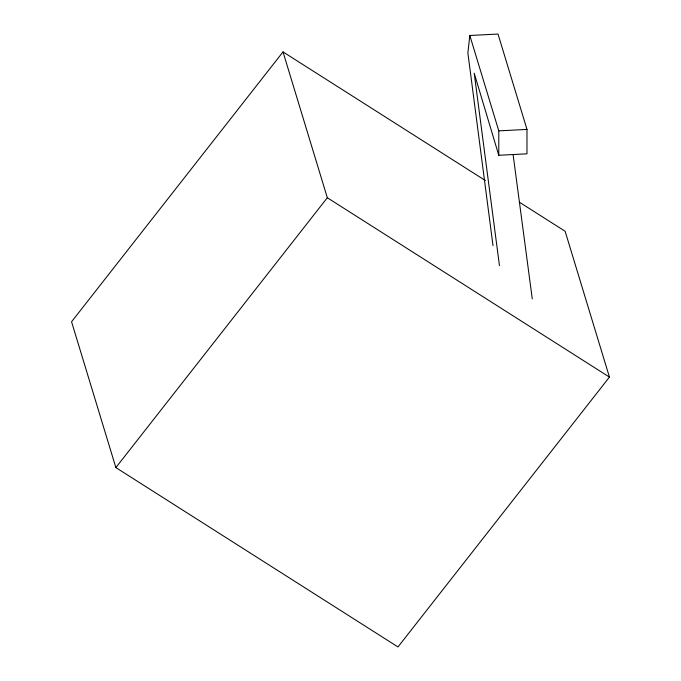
<?xml version="1.0" encoding="UTF-8"?>
<svg xmlns="http://www.w3.org/2000/svg" width="681" height="681" viewBox="0 0 681 681"><rect width="100%" height="100%" fill="white"/><g stroke="black" fill="none" stroke-linecap="round" stroke-linejoin="round"><path stroke-width="1.02" d="M498.764 155.268L498.79 130.863L469.813 35.489L498.015 34.05L526.992 129.424L526.966 153.829L498.764 155.268L474.206 73.182L499.462 265.701M469.813 35.489L467.881 52.999L493.018 245.688M485.417 180.584L283.015 51.901L71.565 321.755L115.872 467.592L397.985 646.95L609.435 377.095L565.128 231.268L519.45 202.223M115.872 467.592L327.323 197.737L283.015 51.901M498.79 130.863L526.992 129.424M327.323 197.737L609.435 377.095M513.176 155.166L532.27 298.882"/></g></svg>
